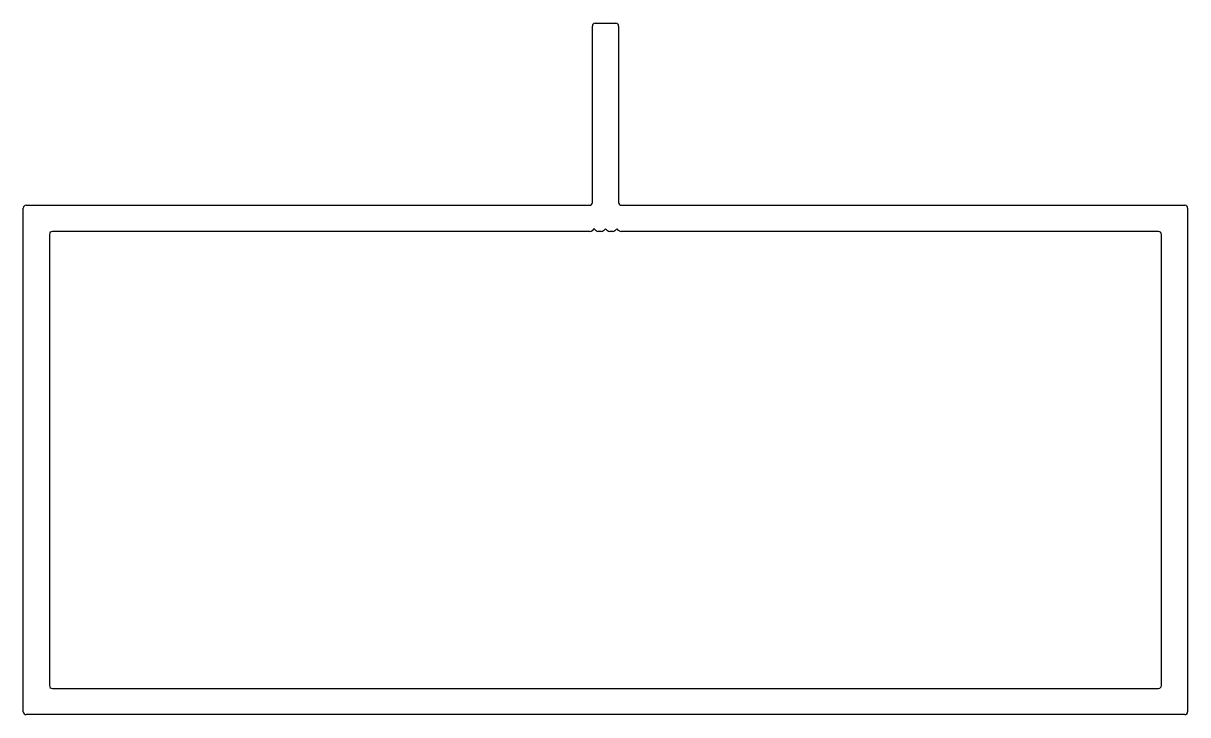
# Model space of a CAD drawing. Extents: x -51 to 51, y 0 to 61.
import ezdxf

# ---------------------------------------------------------------- set-up
doc = ezdxf.new("R2010")
doc.units = 0
doc.layers.get('0').update_dxf_attribs({"linetype": 'CONTINUOUS'})
doc.layers.add('1', color=7, linetype='CONTINUOUS')

msp = doc.modelspace()

# ---------------------------------------------------------------- linework, layer by layer
at = {"color": 7}
for p, q in [((-1.14, 44.88), (-1.14, 60.26)), ((-0.89, 60.51), (0.9, 60.51)), ((1.15, 60.26), (1.15, 44.88)), ((-50.8, 0.43), (-50.8, 44.38)), ((-50.55, 44.63), (-1.39, 44.63)), ((1.4, 44.63), (50.55, 44.63)), ((50.8, 44.38), (50.8, 0.43)), ((50.55, 0.18), (-50.55, 0.18))]:
    msp.add_line(p, q, dxfattribs=at)
for centre, start, end in [((-0.89, 60.26), 90, 180), ((0.9, 60.26), 0, 90), ((-1.39, 44.88), 270, 0), ((1.4, 44.88), 180, 270), ((-50.55, 44.38), 90, 180), ((50.55, 44.38), 0, 90), ((-50.55, 0.43), 180, 270), ((50.55, 0.43), 270, 0)]:
    msp.add_arc(centre, 0.25, start, end, dxfattribs=at)
at = {"layer": '1', "color": 7}
for p, q in [((-48.51, 42.09, -0.17), (-48.51, 2.72, -0.17)), ((-1.35, 42.34, -0.17), (-48.26, 42.34, -0.17)), ((-1, 42.58, -0.17), (-1.17, 42.41, -0.17)), ((-0.82, 42.41, -0.17), (-0.99, 42.58, -0.17)), ((-0.35, 42.34, -0.17), (-0.64, 42.34, -0.17)), ((0, 42.58, -0.17), (-0.17, 42.41, -0.17)), ((0.18, 42.41, -0.17), (0.01, 42.58, -0.17)), ((0.65, 42.34, -0.17), (0.36, 42.34, -0.17)), ((1, 42.58, -0.17), (0.83, 42.41, -0.17)), ((1.18, 42.41, -0.17), (1.01, 42.58, -0.17)), ((48.26, 42.34, -0.17), (1.36, 42.34, -0.17)), ((48.51, 2.72, -0.17), (48.51, 42.09, -0.17)), ((-48.26, 2.47, -0.17), (48.26, 2.47, -0.17))]:
    msp.add_line(p, q, dxfattribs=at)
for centre, radius, start, end in [((-48.26, 42.09, -0.17), 0.25, 90, 180), ((-1.35, 42.59, -0.17), 0.25, 270, 315), ((-1, 42.57, -0.17), 0.008, 45, 135), ((-0.64, 42.59, -0.17), 0.25, 225, 270), ((-0.35, 42.59, -0.17), 0.25, 270, 315), ((0, 42.57, -0.17), 0.008, 45, 135), ((0.36, 42.59, -0.17), 0.25, 225, 270), ((0.65, 42.59, -0.17), 0.25, 270, 315), ((1, 42.57, -0.17), 0.008, 45, 135), ((1.36, 42.59, -0.17), 0.25, 225, 270), ((48.26, 42.09, -0.17), 0.25, 360, 90), ((-48.26, 2.72, -0.17), 0.25, 180, 270), ((48.26, 2.72, -0.17), 0.25, 270, 0)]:
    msp.add_arc(centre, radius, start, end, dxfattribs=at)

doc.saveas('drawing.dxf')
